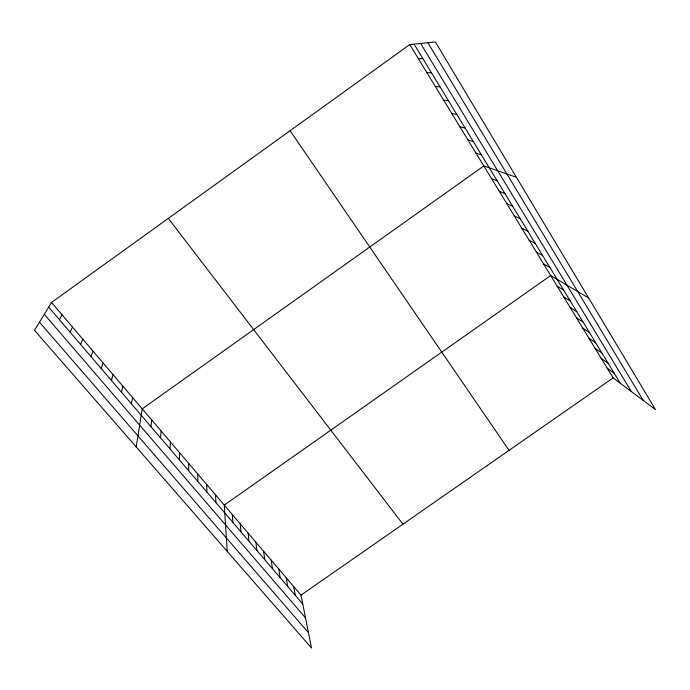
<?xml version="1.0" encoding="UTF-8"?>
<svg xmlns="http://www.w3.org/2000/svg" width="690" height="690" viewBox="0 0 690 690"><rect width="100%" height="100%" fill="white"/><g stroke="black" fill="none" stroke-linecap="round" stroke-linejoin="round"><path stroke-width="1.03" d="M188.646 470.718L188.784 463.482M179.366 459.876L179.676 452.787M169.99 448.914L170.464 441.988M160.503 437.822L161.15 431.06M150.903 426.61L151.731 420.02M136.215 446.965L142.218 408.851L483.811 165.936L516.396 177.27M131.393 403.805L132.592 397.552M121.466 392.205L122.855 386.141M111.426 380.466L113.013 374.592M101.266 368.598L103.052 362.906M90.994 356.592L92.986 351.098M80.601 344.448L82.8 339.144M70.078 332.157L72.493 327.06M59.444 319.72L62.074 314.83M51.526 302.462L34.5 330.303L311.483 647.988L301.012 595.134L51.526 302.462L409.765 44.574L435.416 42.012L655.5 409.601L613.134 377.904L409.765 44.574M301.012 595.134L613.134 377.904M418.382 58.702L422.823 58.555M426.894 72.657L431.474 72.786M435.312 86.448L440.03 86.854M443.627 100.085L448.483 100.749M451.846 113.557L456.84 114.488M459.98 126.874L465.095 128.055M468.01 140.044L473.254 141.476M475.953 153.059L481.318 154.733M491.573 178.658L497.171 180.797M499.25 191.242L504.959 193.605M506.839 203.688L512.661 206.267M514.352 215.996L520.277 218.79M521.778 228.166L527.807 231.176M529.127 240.206L535.259 243.415M536.389 252.109L542.625 255.524M543.573 263.89L549.904 267.496M588.691 298.02L550.68 275.543L224.267 505.106L227.217 551.345M557.21 286.238L563.713 290.205M563.67 296.821L570.259 300.969M570.061 307.309L576.736 311.613M576.4 317.685L583.145 322.161M582.67 327.966L589.502 332.597M588.88 338.143L595.789 342.939M595.03 348.226L602.008 353.168M601.119 358.214L608.175 363.302M607.157 368.106L614.281 373.342M39.468 322.178L308.456 632.739M44.281 314.312L305.506 617.843M48.671 307.128L302.789 604.112M168.308 218.394L402.934 524.193M290.102 130.721L509.048 450.346M414.06 44.143L620.327 383.278M420.667 43.487L631.324 391.506M427.912 42.763L643.261 400.45M293.664 586.509L295.32 595.384M286.247 577.806L287.782 586.578M278.751 569.017L280.174 577.685M271.187 560.151L272.49 568.698M263.554 551.198L264.727 559.633M255.852 542.15L256.896 550.473M248.072 533.025L248.978 541.227M240.215 523.805L240.991 531.886M232.28 514.499L232.918 522.451M215.539 494.859L215.884 502.544M206.715 484.509L206.905 492.056M197.797 474.056L197.823 481.448"/></g></svg>
